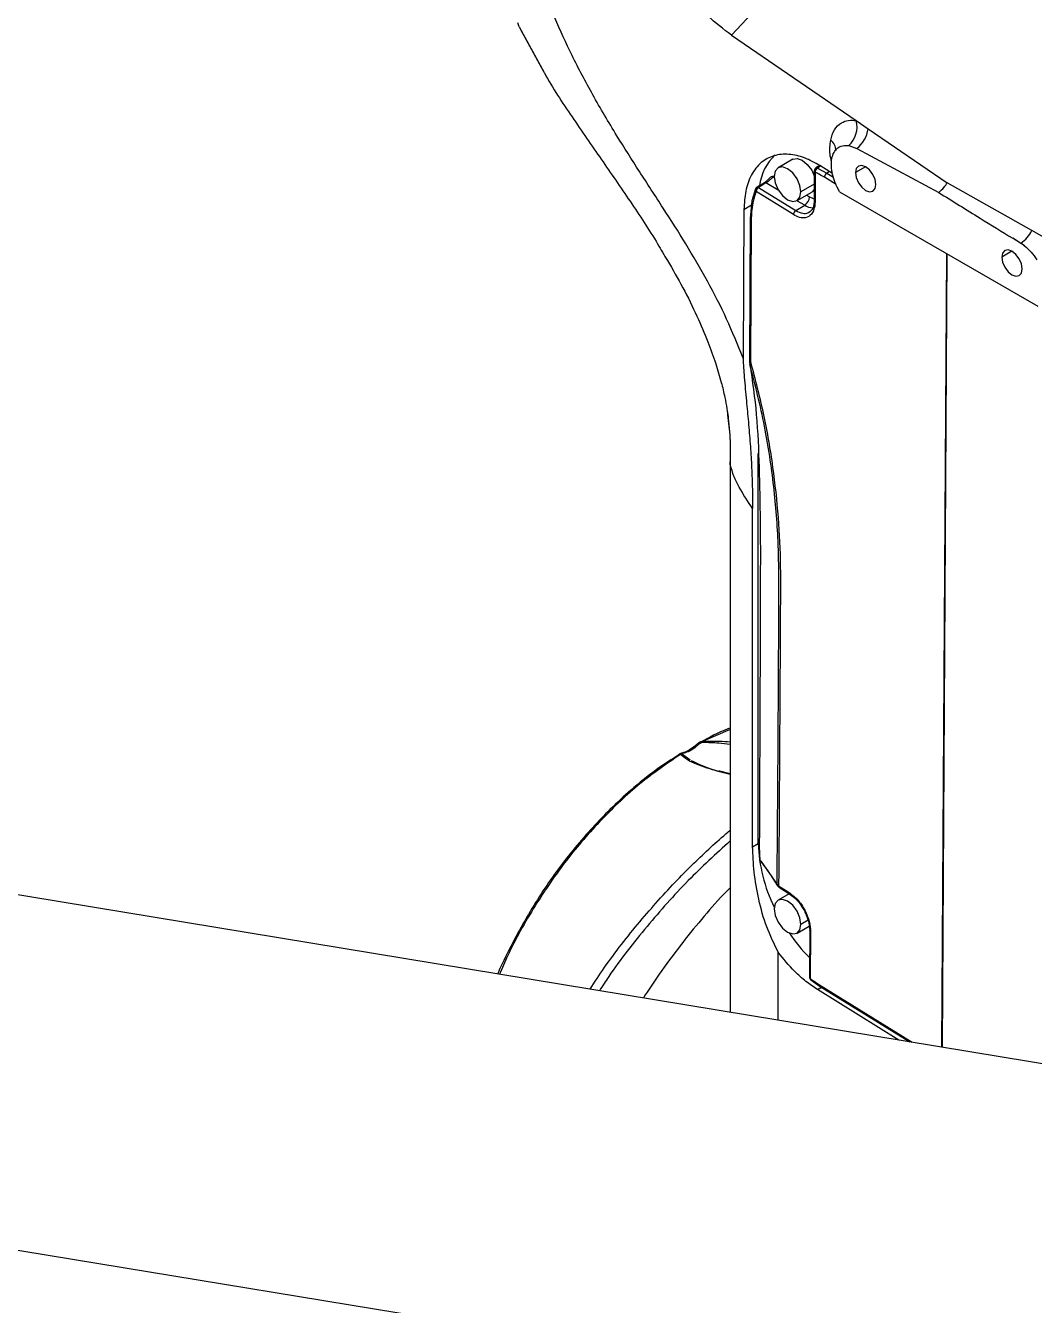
# Model space of a CAD drawing. Header units: millimetres. Extents: x -356 to 237, y 0 to 365.
# Drawn here: x -224.04 to -218.29, y 248 to 255.3 of the extents above; entities that cross this region are included whole.
import ezdxf

# ---------------------------------------------------------------- set-up
doc = ezdxf.new("R2010")
doc.units = ezdxf.units.MM

msp = doc.modelspace()

# ---------------------------------------------------------------- linework, layer by layer
at = {"color": 7, "linetype": 'Continuous', "lineweight": 25}
for p, q in [((-213.9138, 248.6681), (-279.3697, 259.4388)), ((-279.6944, 257.4654), (-214.2386, 246.6947)), ((-218.4837, 256.896), (-220.0148, 255.2475)), ((-221.2256, 255.2961), (-221.233, 255.3181)), ((-221.2256, 255.2961), (-221.2203, 255.285)), ((-221.2256, 255.2961), (-221.0841, 255.0358)), ((-221.2197, 255.2853), (-221.0893, 255.0438)), ((-220.0148, 255.2475), (-219.3022, 254.7606)), ((-219.3022, 254.7606), (-219.2342, 254.7141)), ((-219.2342, 254.7141), (-218.7828, 254.4056)), ((-219.3445, 254.6186), (-219.2982, 254.6022)), ((-219.2982, 254.6022), (-218.8317, 254.3506)), ((-219.6651, 254.5399), (-219.7486, 254.4917)), ((-219.5102, 254.5041), (-219.5325, 254.4904)), ((-219.5061, 254.5015), (-219.5243, 254.4903)), ((-219.5243, 254.4903), (-219.4702, 254.4609)), ((-219.4386, 254.4598), (-219.5104, 254.5042)), ((-219.2491, 254.4976), (-219.3075, 254.4639)), ((-219.7727, 254.443), (-219.771, 254.4421)), ((-219.542, 254.4736), (-219.5431, 254.3029)), ((-219.5367, 254.4658), (-219.5378, 254.2951)), ((-219.4176, 254.396), (-219.4843, 254.4374)), ((-219.4551, 254.47), (-219.4702, 254.4609)), ((-219.4702, 254.4609), (-219.4327, 254.4377)), ((-219.8776, 254.3712), (-219.8976, 254.3026)), ((-219.6609, 254.2241), (-219.8738, 254.356)), ((-219.8597, 254.3796), (-219.6468, 254.2476)), ((-219.7475, 254.3648), (-219.8177, 254.4053)), ((-219.6404, 254.3041), (-219.5568, 254.3524)), ((-219.5425, 254.3973), (-219.6179, 254.3537)), ((-219.5862, 254.3354), (-219.5692, 254.3256)), ((-219.5427, 254.3668), (-219.5568, 254.3524)), ((-219.3971, 254.3548), (-218.2659, 253.7018)), ((-218.3003, 254.1334), (-218.7828, 254.4056)), ((-219.9435, 254.2541), (-219.8998, 254.2793)), ((-219.8976, 254.3026), (-219.9034, 254.2417)), ((-219.6468, 254.2476), (-219.5966, 254.2776)), ((-219.5966, 254.2776), (-219.6414, 254.3035)), ((-219.5431, 254.3029), (-219.5453, 254.2787)), ((-219.9435, 254.2541), (-219.9487, 253.405)), ((-219.907, 254.2043), (-219.9119, 253.3946)), ((-219.9034, 254.2417), (-219.907, 254.2043)), ((-219.9017, 254.1966), (-219.9066, 253.3869)), ((-218.15, 254.0486), (-218.3003, 254.1334)), ((-218.3646, 254.0614), (-218.4095, 254.0891)), ((-218.3646, 254.0614), (-218.3635, 254.0621)), ((-218.3431, 254.0464), (-218.3635, 254.0621)), ((-218.8137, 249.4744), (-218.7858, 254.0019)), ((-218.7848, 254.0014), (-218.8127, 249.4742)), ((-218.4139, 254.0155), (-218.4724, 253.9817)), ((-219.9066, 253.3869), (-219.9093, 253.3698)), ((-220.0382, 253.0968), (-220.0367, 253.0812)), ((-220.0224, 252.8073), (-220.0224, 249.6733)), ((-220.0224, 252.8073), (-220.0221, 252.8033)), ((-220.0221, 252.8032), (-220.0221, 249.6732)), ((-219.8615, 250.6366), (-219.8615, 252.8622)), ((-219.8938, 250.618), (-219.8938, 252.5468)), ((-220.0224, 251.2867), (-220.1753, 251.2199)), ((-220.2948, 251.1451), (-220.2512, 251.1137)), ((-220.2872, 251.1548), (-220.2881, 251.1545)), ((-220.2232, 251.1922), (-220.2234, 251.192)), ((-220.0224, 251.0336), (-220.0811, 251.0493)), ((-220.0224, 251.029), (-220.0914, 251.0475)), ((-219.8938, 250.618), (-219.8615, 250.6366)), ((-219.8452, 250.534), (-219.7541, 250.4022)), ((-219.8418, 250.5252), (-219.8038, 250.4741)), ((-219.792, 250.4569), (-219.7511, 250.3939)), ((-219.7455, 250.3938), (-219.6848, 250.3562)), ((-219.6846, 250.3495), (-219.7486, 250.3125)), ((-219.7414, 250.3847), (-219.6807, 250.3471)), ((-219.5766, 250.1984), (-219.6179, 250.1746)), ((-219.6404, 250.125), (-219.5717, 250.1646)), ((-219.5683, 250.1408), (-219.5699, 249.8738)), ((-219.563, 250.1331), (-219.5646, 249.8661)), ((-219.7473, 249.628), (-219.7473, 250.0153)), ((-219.5622, 249.8581), (-219.5087, 249.8209)), ((-219.5243, 249.8027), (-219.501, 249.8162)), ((-219.5127, 249.83), (-218.9825, 249.5022)), ((-219.5087, 249.8209), (-218.9971, 249.5046)), ((-219.0594, 249.5148), (-219.5243, 249.8027))]:
    msp.add_line(p, q, dxfattribs=at)
at = {"color": 7, "linetype": 'Continuous', "lineweight": 25, "flags": 128}
for points in [[(-219.6179, 254.3537), (-219.6238, 254.3909), (-219.6404, 254.4292), (-219.6652, 254.4627), (-219.6945, 254.4863), (-219.7238, 254.4965), (-219.7486, 254.4917), (-219.7652, 254.4726), (-219.771, 254.4421)], [(-219.6651, 254.5399), (-219.6403, 254.5447), (-219.611, 254.5345), (-219.5817, 254.5109), (-219.5568, 254.4774), (-219.5422, 254.4452)], [(-219.1906, 254.3964), (-219.1951, 254.4248), (-219.2077, 254.454), (-219.2267, 254.4796), (-219.2491, 254.4976), (-219.2714, 254.5054), (-219.2904, 254.5017), (-219.3031, 254.4871), (-219.3075, 254.4639)], [(-219.771, 254.4421), (-219.7652, 254.4049), (-219.7486, 254.3666), (-219.7238, 254.3331), (-219.6945, 254.3095), (-219.6652, 254.2993), (-219.6404, 254.3041), (-219.6238, 254.3232), (-219.6179, 254.3537)], [(-219.3075, 254.4639), (-219.3031, 254.4355), (-219.2904, 254.4062), (-219.2714, 254.3807), (-219.2491, 254.3626), (-219.2267, 254.3548), (-219.2077, 254.3585), (-219.1951, 254.3731), (-219.1906, 254.3964)], [(-219.8697, 254.3804), (-219.8693, 254.3807), (-219.8688, 254.3809)], [(-219.8177, 254.4053), (-219.8412, 254.3909), (-219.8597, 254.3796)], [(-219.5692, 254.3256), (-219.5528, 254.318), (-219.543, 254.3153)], [(-218.3635, 254.0621), (-218.3892, 254.0772), (-218.4095, 254.0891)], [(-218.3554, 253.9142), (-218.3599, 253.9426), (-218.3726, 253.9718), (-218.3915, 253.9974), (-218.4139, 254.0155), (-218.4363, 254.0233), (-218.4552, 254.0196), (-218.4679, 254.005), (-218.4724, 253.9817)], [(-218.4724, 253.9817), (-218.4679, 253.9533), (-218.4552, 253.9241), (-218.4363, 253.8985), (-218.4139, 253.8805), (-218.3915, 253.8727), (-218.3726, 253.8764), (-218.3599, 253.891), (-218.3554, 253.9142)], [(-220.2145, 251.1906), (-220.217, 251.1918), (-220.2193, 251.1926), (-220.2212, 251.1928), (-220.2228, 251.1924), (-220.2232, 251.1922)], [(-219.6179, 250.1746), (-219.6238, 250.2118), (-219.6404, 250.25), (-219.6652, 250.2835), (-219.6945, 250.3072), (-219.7238, 250.3173), (-219.7486, 250.3125), (-219.7652, 250.2934), (-219.771, 250.263)], [(-219.771, 250.263), (-219.7652, 250.2258), (-219.7486, 250.1875), (-219.7238, 250.154), (-219.6945, 250.1304), (-219.6652, 250.1202), (-219.6404, 250.125), (-219.6238, 250.1441), (-219.6179, 250.1746)]]:
    msp.add_lwpolyline(points, dxfattribs=at)
at = {"color": 7, "linetype": 'Continuous', "lineweight": 25}
for centre, radius, start, end in [((-219.4438, 254.7254), 0.1459, 312.93656, 13.92418), ((-219.4151, 254.7433), 0.1832, 309.65508, 350.82072), ((-219.4955, 254.5872), 0.078, 2.00724, 52.56771), ((-219.5656, 254.3536), 0.2909, 133.36432, 172.986), ((-219.5223, 254.4735), 0.0197, 121.63119, 179.65638), ((-219.5099, 254.4676), 0.0269, 122.47287, 183.7742), ((-219.5284, 254.4823), 0.00895, 62.80771, 119.65421), ((-219.8234, 254.3974), 0.00974, 54.04678, 117.00778), ((-219.5325, 254.4744), 0.00958, 184.95047, 243.59747), ((-219.4549, 254.4357), 0.0295, 121.24847, 176.78544), ((-219.8642, 254.3665), 0.0142, 161.73629, 227.43508), ((-219.8594, 254.3637), 0.0197, 121.43918, 158.26226), ((-219.8444, 254.3544), 0.0295, 121.21679, 176.80705), ((-219.8656, 254.3707), 0.0106, 56.09745, 107.47342), ((-219.8853, 254.301), 0.0124, 172.89776, 233.47961), ((-219.6298, 254.3284), 0.0607, 303.22619, 357.35174), ((-219.5431, 254.3628), 0.1006, 237.88111, 266.03306), ((-219.5333, 254.2771), 0.0121, 172.35432, 234.09387), ((-219.5335, 254.3037), 0.00957, 184.93952, 243.66436), ((-219.898, 254.2048), 0.00899, 179.82914, 245.5486), ((-219.6315, 254.2224), 0.0295, 121.21859, 176.79686), ((-218.4653, 254.216), 0.1846, 303.49261, 333.40437), ((-218.4878, 253.8628), 0.2337, 51.76289, 58.19426), ((-219.9024, 253.3955), 0.00958, 184.97315, 243.63073), ((-219.9008, 253.3738), 0.00935, 176.80922, 205.30625), ((-220.1613, 251.2097), 0.0173, 144.0988, 171.4142), ((-220.2993, 251.1265), 0.0191, 76.31546, 110.15803), ((-220.2843, 251.1437), 0.0115, 59.71066, 104.31175), ((-220.0842, 251.0367), 0.013, 76.14659, 123.67103), ((-218.9872, 250.6618), 0.8747, 181.64589, 206.41616), ((-219.8504, 250.6333), 0.00718, 141.01154, 219.58004), ((-219.8503, 250.547), 0.00432, 173.00308, 231.38217), ((-219.8349, 250.5481), 0.0197, 184.18331, 219.61511), ((-219.8404, 250.5436), 0.0126, 179.62273, 224.48925), ((-219.8335, 250.5336), 0.0118, 178.22588, 225.06765), ((-219.7417, 250.402), 0.0124, 179.04398, 220.66885), ((-219.7354, 250.3928), 0.0101, 174.52529, 233.3531), ((-219.6746, 250.3553), 0.0102, 174.68277, 232.00949), ((-218.8524, 250.6964), 1.01, 214.39084, 224.78725), ((-219.559, 250.1415), 0.00933, 182.49216, 244.36683), ((-219.5502, 249.8737), 0.0197, 179.6693, 232.35999), ((-219.5604, 249.8746), 0.00958, 184.97937, 243.62452), ((-219.5565, 249.8641), 0.00831, 166.67331, 226.55754), ((-219.5026, 249.8291), 0.0102, 174.56747, 233.33559)]:
    msp.add_arc(centre, radius, start, end, dxfattribs=at)
for points, knots in [([(-220.669, 254.6747), (-220.7156, 254.7521), (-220.8058, 254.902), (-220.9235, 255.1266), (-221.0223, 255.3412), (-221.1015, 255.5403), (-221.1666, 255.7286), (-221.2182, 255.9008), (-221.2599, 256.0603), (-221.2923, 256.2019), (-221.3195, 256.336), (-221.3433, 256.4689), (-221.36, 256.5756), (-221.3713, 256.6548), (-221.3781, 256.7054), (-221.3823, 256.739), (-221.3844, 256.7558)], [0, 0, 0, 0, 0.122123, 0.236336, 0.342573, 0.441293, 0.525874, 0.611771, 0.684168, 0.748595, 0.80817, 0.868992, 0.931097, 0.954183, 0.977151, 1, 1, 1, 1]), ([(-220.0148, 255.2475), (-220.0606, 255.2826), (-220.1598, 255.3588), (-220.2915, 255.5101), (-220.4152, 255.6922), (-220.5118, 255.8833), (-220.5815, 256.0679), (-220.626, 256.2346), (-220.6531, 256.3922), (-220.6561, 256.4936), (-220.6575, 256.5415)], [0, 0, 0, 0, 0.11582, 0.250787, 0.400552, 0.557474, 0.679749, 0.796341, 0.903809, 1, 1, 1, 1]), ([(-221.0841, 255.0358), (-221.0836, 255.0348), (-221.0358, 254.947), (-220.9256, 254.7821), (-220.7587, 254.5407), (-220.5927, 254.3012), (-220.4653, 254.1091), (-220.3987, 253.9936), (-220.3803, 253.9617)], [0, 0, 0, 0, 0.002645, 0.233519, 0.46212, 0.688547, 0.91409, 1, 1, 1, 1]), ([(-219.4481, 254.6491), (-219.4426, 254.6695), (-219.432, 254.708), (-219.393, 254.7486), (-219.3465, 254.7652), (-219.3173, 254.7621), (-219.3022, 254.7606)], [0, 0, 0, 0, 0.304206, 0.575227, 0.782176, 1, 1, 1, 1]), ([(-219.9487, 253.405), (-219.9788, 253.48), (-220.039, 253.6302), (-220.1508, 253.847), (-220.2738, 254.0572), (-220.4054, 254.2643), (-220.5392, 254.4682), (-220.6262, 254.6065), (-220.669, 254.6747)], [0, 0, 0, 0, 0.165664, 0.33171, 0.49979, 0.665007, 0.834839, 1, 1, 1, 1]), ([(-219.4429, 254.5265), (-219.4466, 254.5406), (-219.4572, 254.5807), (-219.4517, 254.6222), (-219.4481, 254.6491)], [0, 0, 0, 0, 0.349932, 1, 1, 1, 1]), ([(-219.5104, 254.5042), (-219.5391, 254.5201), (-219.5946, 254.5509), (-219.685, 254.5724), (-219.7728, 254.5657), (-219.8503, 254.5239), (-219.9059, 254.4506), (-219.9379, 254.3569), (-219.9416, 254.2892), (-219.9435, 254.2541)], [0, 0, 0, 0, 0.151095, 0.292662, 0.423324, 0.549235, 0.687276, 0.838281, 1, 1, 1, 1]), ([(-219.4417, 254.5443), (-219.4385, 254.5563), (-219.4323, 254.5791), (-219.41, 254.6057), (-219.379, 254.6207), (-219.3566, 254.6194), (-219.3445, 254.6186)], [0, 0, 0, 0, 0.270223, 0.514941, 0.736401, 1, 1, 1, 1]), ([(-219.3971, 254.3548), (-219.4061, 254.3716), (-219.4232, 254.403), (-219.4387, 254.4528), (-219.4467, 254.4997), (-219.4433, 254.5302), (-219.4417, 254.5443)], [0, 0, 0, 0, 0.28764, 0.539036, 0.786336, 1, 1, 1, 1]), ([(-219.7953, 254.435), (-219.796, 254.4341), (-219.7989, 254.4305), (-219.8047, 254.4247), (-219.8123, 254.4175), (-219.82, 254.4112), (-219.8253, 254.4077), (-219.8279, 254.406)], [0, 0, 0, 0, 0.075553, 0.319638, 0.56247, 0.791758, 1, 1, 1, 1]), ([(-219.7727, 254.443), (-219.7755, 254.4404), (-219.782, 254.4343), (-219.7906, 254.4263), (-219.7987, 254.4193), (-219.8052, 254.414), (-219.8115, 254.4093), (-219.8157, 254.4066), (-219.8177, 254.4053)], [0, 0, 0, 0, 0.19911, 0.452253, 0.599586, 0.743629, 0.878789, 1, 1, 1, 1]), ([(-219.7727, 254.443), (-219.7778, 254.4421), (-219.7855, 254.4406), (-219.7934, 254.4372), (-219.7951, 254.4349), (-219.7951, 254.4348)], [0, 0, 0, 0, 0.650026, 0.99257, 1, 1, 1, 1]), ([(-219.4843, 254.4374), (-219.494, 254.4432), (-219.5111, 254.4534), (-219.529, 254.4621), (-219.5367, 254.4658)], [0, 0, 0, 0, 0.568814, 1, 1, 1, 1]), ([(-219.8738, 254.356), (-219.8781, 254.3444), (-219.8858, 254.3232), (-219.8905, 254.3011), (-219.8927, 254.2911)], [0, 0, 0, 0, 0.547932, 1, 1, 1, 1]), ([(-219.8268, 254.4066), (-219.8331, 254.4027), (-219.8471, 254.3942), (-219.8611, 254.3856), (-219.8688, 254.3809)], [0, 0, 0, 0, 0.452497, 1, 1, 1, 1]), ([(-218.8317, 254.3506), (-218.8211, 254.36), (-218.8025, 254.3764), (-218.7887, 254.3969), (-218.7828, 254.4056)], [0, 0, 0, 0, 0.573804, 1, 1, 1, 1]), ([(-218.8317, 254.3506), (-218.7529, 254.3017), (-218.6122, 254.2145), (-218.4714, 254.1274), (-218.4095, 254.0891)], [0, 0, 0, 0, 0.560163, 1, 1, 1, 1]), ([(-219.8927, 254.2911), (-219.8955, 254.274), (-219.9007, 254.2427), (-219.9014, 254.211), (-219.9017, 254.1966)], [0, 0, 0, 0, 0.546064, 1, 1, 1, 1]), ([(-219.5404, 254.2672), (-219.5446, 254.2529), (-219.5526, 254.2255), (-219.5894, 254.2033), (-219.6281, 254.2066), (-219.6496, 254.218), (-219.6609, 254.2241)], [0, 0, 0, 0, 0.279548, 0.534341, 0.75333, 1, 1, 1, 1]), ([(-219.5453, 254.2787), (-219.5474, 254.27), (-219.5512, 254.2541), (-219.5635, 254.2434), (-219.5689, 254.2386)], [0, 0, 0, 0, 0.550372, 1, 1, 1, 1]), ([(-219.5378, 254.2951), (-219.5379, 254.2898), (-219.5382, 254.2804), (-219.5398, 254.2712), (-219.5404, 254.2672)], [0, 0, 0, 0, 0.574034, 1, 1, 1, 1]), ([(-219.6468, 254.2476), (-219.6342, 254.2412), (-219.6129, 254.2303), (-219.5815, 254.2297), (-219.5708, 254.2394), (-219.5675, 254.2424)], [0, 0, 0, 0, 0.5021611, 0.8436898, 1, 1, 1, 1]), ([(-218.3431, 254.0464), (-218.3299, 254.0349), (-218.3026, 254.0113), (-218.2817, 253.9818), (-218.271, 253.9665)], [0, 0, 0, 0, 0.48325, 1, 1, 1, 1]), ([(-220.3795, 253.9622), (-220.3498, 253.9108), (-220.2899, 253.807), (-220.2134, 253.6523), (-220.1511, 253.5073), (-220.1056, 253.3811), (-220.074, 253.2749), (-220.0536, 253.1891), (-220.0414, 253.1237), (-220.0364, 253.0868), (-220.0344, 253.0717)], [0, 0, 0, 0, 0.18522, 0.373985, 0.538239, 0.677524, 0.792462, 0.883914, 0.952437, 1, 1, 1, 1]), ([(-219.9487, 253.405), (-219.9465, 253.3687), (-219.9414, 253.2877), (-219.9301, 253.1667), (-219.918, 253.0403), (-219.9076, 252.9183), (-219.8997, 252.7955), (-219.8951, 252.6721), (-219.8943, 252.589), (-219.8938, 252.5468)], [0, 0, 0, 0, 0.12651, 0.283333, 0.423805, 0.569228, 0.71044, 0.852844, 1, 1, 1, 1]), ([(-219.9119, 253.3947), (-219.9119, 253.3915), (-219.9118, 253.3847), (-219.9107, 253.3779), (-219.9101, 253.3743)], [0, 0, 0, 0, 0.46553, 1, 1, 1, 1]), ([(-219.9066, 253.3869), (-219.88, 253.2855), (-219.8278, 253.0865), (-219.7776, 252.7884), (-219.7463, 252.4997), (-219.7333, 252.2196), (-219.7364, 251.9453), (-219.7388, 251.3375), (-219.7424, 250.8203), (-219.7455, 250.3938)], [0, 0, 0, 0, 0.104524, 0.204982, 0.301128, 0.393891, 0.484371, 0.574646, 1, 1, 1, 1]), ([(-219.7541, 250.4022), (-219.7499, 250.9419), (-219.7449, 251.5884), (-219.7434, 252.3458), (-219.7704, 252.6783), (-219.821, 253.0227), (-219.8794, 253.2525), (-219.9093, 253.3698)], [0, 0, 0, 0, 0.543065, 0.650387, 0.761628, 0.878312, 1, 1, 1, 1]), ([(-219.9093, 253.3698), (-219.8954, 253.2744), (-219.8671, 253.0797), (-219.8569, 252.7806), (-219.8495, 252.4748), (-219.8499, 252.1652), (-219.8515, 251.5495), (-219.854, 251.0372), (-219.8559, 250.6287)], [0, 0, 0, 0, 0.105282, 0.215025, 0.326767, 0.439857, 0.553417, 1, 1, 1, 1]), ([(-220.0384, 253.1006), (-220.0323, 253.0499), (-220.021, 252.9549), (-220.0214, 252.8592), (-220.0215, 252.8146)], [0, 0, 0, 0, 0.5340149, 1, 1, 1, 1]), ([(-220.0367, 253.0812), (-220.0315, 253.0382), (-220.0204, 252.9459), (-220.0215, 252.8529), (-220.0221, 252.8033)], [0, 0, 0, 0, 0.465864, 1, 1, 1, 1]), ([(-220.0221, 252.8033), (-220.0225, 252.8067), (-220.0229, 252.8106), (-220.0214, 252.8141), (-220.0212, 252.8146)], [0, 0, 0, 0, 0.8737973, 1, 1, 1, 1]), ([(-220.0207, 252.7956), (-220.021, 252.7969), (-220.0215, 252.7994), (-220.0219, 252.802), (-220.0221, 252.8033)], [0, 0, 0, 0, 0.500256, 1, 1, 1, 1]), ([(-219.8938, 252.5468), (-219.9206, 252.5869), (-219.9602, 252.6462), (-220.002, 252.7304), (-220.0146, 252.7741), (-220.0207, 252.7956)], [0, 0, 0, 0, 0.514854, 0.7616, 1, 1, 1, 1]), ([(-220.0224, 251.2941), (-220.0267, 251.2926), (-220.0869, 251.2714), (-220.143, 251.2405), (-220.1951, 251.2118)], [0, 0, 0, 0, 0.071228, 1, 1, 1, 1]), ([(-220.192, 251.2155), (-220.1953, 251.2135), (-220.2016, 251.2098), (-220.2098, 251.2033), (-220.2169, 251.1976), (-220.2212, 251.1939), (-220.2232, 251.1921)], [0, 0, 0, 0, 0.2992853, 0.5635992, 0.7969146, 1, 1, 1, 1]), ([(-220.1784, 251.2123), (-220.18, 251.2121), (-220.1835, 251.2118), (-220.1901, 251.209), (-220.2009, 251.2023), (-220.2091, 251.1952), (-220.2145, 251.1906)], [0, 0, 0, 0, 0.1118202, 0.2448157, 0.4995388, 1, 1, 1, 1]), ([(-220.1958, 251.2128), (-220.1946, 251.2138), (-220.1911, 251.2164), (-220.1841, 251.2193), (-220.1783, 251.2197), (-220.1753, 251.2199)], [0, 0, 0, 0, 0.211638, 0.595322, 1, 1, 1, 1]), ([(-220.0224, 251.2017), (-220.0441, 251.2042), (-220.0959, 251.2104), (-220.1481, 251.2116), (-220.1784, 251.2123)], [0, 0, 0, 0, 0.419169, 1, 1, 1, 1]), ([(-220.1753, 251.2199), (-220.1442, 251.2206), (-220.0932, 251.2217), (-220.0423, 251.218), (-220.0224, 251.2165)], [0, 0, 0, 0, 0.609096, 1, 1, 1, 1]), ([(-220.3096, 251.1459), (-220.3554, 251.1166), (-220.4527, 251.0544), (-220.5845, 250.9465), (-220.7039, 250.836), (-220.8102, 250.7253), (-220.9088, 250.6128), (-221.0038, 250.4918), (-221.092, 250.3651), (-221.1765, 250.2296), (-221.2622, 250.0739), (-221.3203, 249.96), (-221.3487, 249.8939), (-221.3496, 249.8917)], [0, 0, 0, 0, 0.098601, 0.209576, 0.308493, 0.393789, 0.488156, 0.579729, 0.672998, 0.7683, 0.869304, 0.995707, 1, 1, 1, 1]), ([(-220.3059, 251.1445), (-220.3845, 251.0904), (-220.545, 250.9801), (-220.7595, 250.7739), (-220.9621, 250.5423), (-221.1405, 250.2798), (-221.2658, 250.0596), (-221.3239, 249.9248), (-221.339, 249.8899)], [0, 0, 0, 0, 0.173382, 0.353939, 0.539981, 0.732767, 0.930849, 1, 1, 1, 1]), ([(-220.3059, 251.1445), (-220.3069, 251.145), (-220.3081, 251.1456), (-220.3115, 251.147), (-220.3106, 251.1468), (-220.3102, 251.1467)], [0, 0, 0, 0, 0.668617, 0.879252, 1, 1, 1, 1]), ([(-220.2881, 251.1545), (-220.2906, 251.1537), (-220.2954, 251.1522), (-220.3019, 251.15), (-220.3071, 251.1485), (-220.3099, 251.1473), (-220.311, 251.1469)], [0, 0, 0, 0, 0.330904, 0.621384, 0.853403, 1, 1, 1, 1]), ([(-220.0914, 251.0475), (-220.1326, 251.0599), (-220.1922, 251.0779), (-220.265, 251.1105), (-220.2929, 251.1336), (-220.3059, 251.1445)], [0, 0, 0, 0, 0.5438889, 0.786573, 1, 1, 1, 1]), ([(-220.2785, 251.1536), (-220.2828, 251.1524), (-220.2883, 251.1508), (-220.2948, 251.149), (-220.2961, 251.1465), (-220.2953, 251.1456), (-220.2948, 251.1451)], [0, 0, 0, 0, 0.6459872, 0.8463994, 0.9135026, 1, 1, 1, 1]), ([(-220.2235, 251.1919), (-220.234, 251.1834), (-220.2534, 251.1677), (-220.2766, 251.1589), (-220.2872, 251.1548)], [0, 0, 0, 0, 0.544165, 1, 1, 1, 1]), ([(-220.2145, 251.1906), (-220.2249, 251.1822), (-220.2444, 251.1665), (-220.2677, 251.1577), (-220.2785, 251.1536)], [0, 0, 0, 0, 0.535594, 1, 1, 1, 1]), ([(-220.2437, 251.11), (-220.2284, 251.1021), (-220.1941, 251.0844), (-220.1424, 251.0646), (-220.1062, 251.0531), (-220.0904, 251.048)], [0, 0, 0, 0, 0.3117627, 0.7000253, 1, 1, 1, 1]), ([(-220.8218, 249.8048), (-220.7952, 249.8455), (-220.7077, 249.9793), (-220.542, 250.1887), (-220.3676, 250.3855), (-220.2296, 250.5244), (-220.1329, 250.6152), (-220.064, 250.6775), (-220.0263, 250.7083), (-220.0224, 250.7115)], [0, 0, 0, 0, 0.1203235, 0.3952802, 0.6594563, 0.7702791, 0.879716, 0.9874198, 1, 1, 1, 1]), ([(-220.0224, 250.6508), (-220.1036, 250.5766), (-220.2711, 250.4235), (-220.5001, 250.1623), (-220.6682, 249.9512), (-220.7508, 249.8231), (-220.7682, 249.796)], [0, 0, 0, 0, 0.289764, 0.598094, 0.915083, 1, 1, 1, 1]), ([(-219.7473, 250.0153), (-219.7709, 250.0631), (-219.8187, 250.1599), (-219.8602, 250.3158), (-219.888, 250.469), (-219.8919, 250.57), (-219.8938, 250.618)], [0, 0, 0, 0, 0.255081, 0.516121, 0.770036, 1, 1, 1, 1]), ([(-219.8576, 250.6342), (-219.8575, 250.6214), (-219.8574, 250.5925), (-219.8556, 250.5636), (-219.8545, 250.5476)], [0, 0, 0, 0, 0.442474, 1, 1, 1, 1]), ([(-219.8559, 250.6287), (-219.8558, 250.6132), (-219.8556, 250.5848), (-219.8538, 250.5564), (-219.8529, 250.5436)], [0, 0, 0, 0, 0.5483, 1, 1, 1, 1]), ([(-219.8529, 250.5436), (-219.8515, 250.5419), (-219.8489, 250.5387), (-219.8464, 250.5354), (-219.8452, 250.534)], [0, 0, 0, 0, 0.554897, 1, 1, 1, 1]), ([(-219.8493, 250.5347), (-219.8482, 250.5333), (-219.8456, 250.5302), (-219.8431, 250.527), (-219.8418, 250.5252)], [0, 0, 0, 0, 0.446809, 1, 1, 1, 1]), ([(-219.7541, 250.4022), (-219.753, 250.4006), (-219.7507, 250.3973), (-219.7473, 250.395), (-219.7455, 250.3938)], [0, 0, 0, 0, 0.468578, 1, 1, 1, 1]), ([(-219.7526, 250.396), (-219.7512, 250.3939), (-219.7483, 250.3894), (-219.7439, 250.3864), (-219.7414, 250.3847)], [0, 0, 0, 0, 0.4522154, 1, 1, 1, 1]), ([(-220.0224, 250.3836), (-220.0353, 250.3706), (-220.0928, 250.3132), (-220.1878, 250.202), (-220.3103, 250.051), (-220.421, 249.9014), (-220.4877, 249.8002), (-220.5176, 249.7548)], [0, 0, 0, 0, 0.068376, 0.304006, 0.546736, 0.796196, 1, 1, 1, 1]), ([(-219.6848, 250.3562), (-219.667, 250.3423), (-219.6279, 250.3115), (-219.591, 250.2501), (-219.5673, 250.1887), (-219.5643, 250.1505), (-219.563, 250.1331)], [0, 0, 0, 0, 0.2555214, 0.5647556, 0.8017746, 1, 1, 1, 1]), ([(-219.6807, 250.3471), (-219.6654, 250.3355), (-219.6348, 250.3123), (-219.6148, 250.2796), (-219.6047, 250.2632)], [0, 0, 0, 0, 0.499288, 1, 1, 1, 1]), ([(-219.6047, 250.2632), (-219.6034, 250.2614), (-219.5982, 250.2544), (-219.5955, 250.246), (-219.5935, 250.2397)], [0, 0, 0, 0, 0.253623, 1, 1, 1, 1]), ([(-219.5935, 250.2397), (-219.5871, 250.2261), (-219.5724, 250.1949), (-219.5698, 250.1603), (-219.5683, 250.1408)], [0, 0, 0, 0, 0.434901, 1, 1, 1, 1]), ([(-219.5243, 249.8027), (-219.5464, 249.8176), (-219.5923, 249.8487), (-219.6691, 249.9183), (-219.7172, 249.978), (-219.7473, 250.0153)], [0, 0, 0, 0, 0.257956, 0.536563, 1, 1, 1, 1]), ([(-219.5646, 249.8661), (-219.555, 249.8589), (-219.5382, 249.8462), (-219.5204, 249.8349), (-219.5127, 249.83)], [0, 0, 0, 0, 0.567729, 1, 1, 1, 1])]:
    msp.add_open_spline(points, degree=3, knots=knots, dxfattribs=at)

doc.saveas('drawing.dxf')
